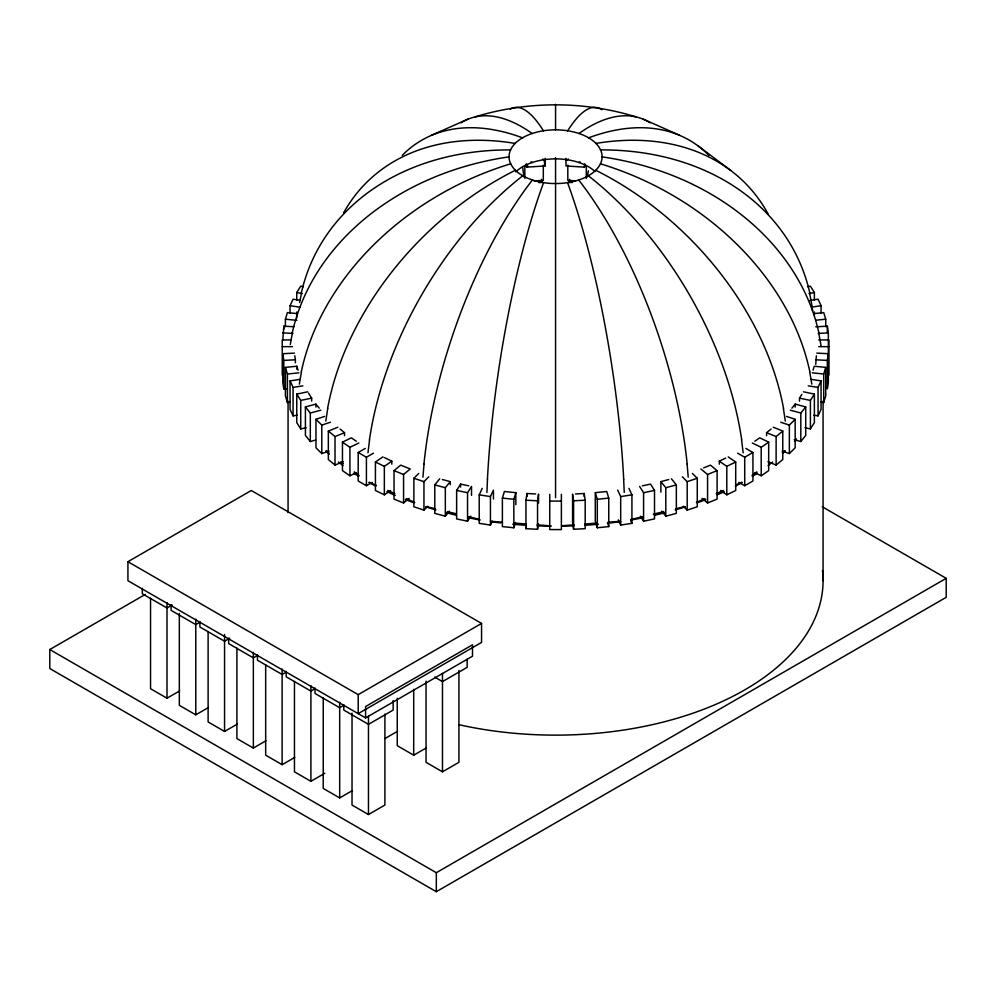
<?xml version="1.0" encoding="UTF-8"?>
<svg xmlns="http://www.w3.org/2000/svg" width="996" height="996" viewBox="0 0 996 996"><rect width="100%" height="100%" fill="white"/><g stroke="black" fill="none" stroke-linecap="round" stroke-linejoin="round"><path stroke-width="1.49" d="M288.068 512.604L288.068 401.189M486.907 492.46L487.48 479.188M422.927 477.159L424.035 464.012M367.985 452.819L369.553 439.871M325.817 421.096L327.746 408.422M299.323 384.157L301.464 371.794M282.789 340.383L283.798 326.202L293.945 326.713M290.272 344.516L292.5 332.477M538.35 523.921L537.541 529.274L525.95 528.689L525.95 500.204L526.971 493.506L535.661 493.954M525.95 528.689L526.361 526.013M537.541 529.274L537.541 500.789L538.55 494.091L538.55 503.092M815.749 364.312L816.359 355.796M815.749 326.788L827.327 326.202L828.348 332.888L828.348 382.19L827.327 388.888L827.327 360.39L828.348 353.705L816.757 353.119M299.672 302.498L301.464 293.173M569.675 179.342L569.077 182.393L572.165 182.592M565.989 158.352L565.989 165.946L584.478 167.154L585.075 164.103M587.192 176.977L588.387 170.876M285.404 326.7L285.404 319.206L287.421 312.595L297.443 313.616M515.455 522.477L513.836 527.768L502.382 526.598L502.382 498.112L504.399 491.501L515.853 492.671L515.853 504.661M513.836 527.768L513.836 499.282L515.853 492.671M813.072 370.188L814.28 366.229L825.734 367.387L825.734 395.885L823.717 402.496L820.853 402.197M823.717 402.496L823.717 374.01L825.734 367.387M290.06 313.192L290.06 305.697L293.073 299.211L300.095 300.306M492.248 521.182L490.443 525.079L479.213 523.336L479.213 494.85L482.226 488.364M490.443 525.079L490.443 496.581L493.456 490.094M813.844 415.22L818.065 415.867L818.065 387.382L821.065 380.895L811.242 379.376M818.065 415.867L821.065 409.381L821.065 380.895M296.746 299.983L296.746 292.488L300.73 286.176L303.456 286.748M470.735 516.165L467.547 521.207L456.629 518.916L456.629 490.43L460.6 484.118L468.805 485.836M467.547 521.207L467.547 492.721L471.531 486.409L471.531 495.41M799.477 401.127L799.477 398.126L801.867 394.341M804.942 427.757L810.408 428.915L810.408 400.417L814.379 394.117L803.461 391.814M810.408 428.915L814.379 422.603L814.379 394.117M449.433 511.147L445.337 516.214L434.791 513.376L434.791 484.89L439.709 478.802M445.337 516.214L445.337 487.729L450.242 481.641L442.336 479.512M791.907 408.161L795.194 404.102L805.727 406.941L805.727 435.426L800.809 441.514L794.223 439.746M800.809 441.514L800.809 413.029L805.727 406.941M427.819 506.242L423.947 510.114L413.875 506.765L413.875 478.279L418.718 473.424M423.947 510.114L423.947 481.628L428.79 476.785M782.159 451.188L789.355 453.591L789.355 425.105L795.169 419.291L786.541 416.415M789.355 453.591L795.169 447.777L795.169 419.291M394.043 470.635L400.703 465.132L410.24 468.979L403.567 474.482L403.567 502.968L394.043 499.12L394.043 470.635L403.567 474.482M403.567 502.968L409.119 498.386M766.584 435.7L766.584 432.7L771.041 429.039M767.953 461.746L776.121 465.045L776.121 436.559L782.781 431.056L773.257 427.209M776.121 465.045L782.781 459.542L782.781 431.056M752.005 475.503L756.86 471.855M782.37 452.657L784.798 450.827M390.569 490.53L384.344 494.825L375.43 490.505L375.43 462.02L382.912 456.878M384.344 494.825L384.344 466.34L391.814 461.185L384.182 457.488M754.781 441.265L759.761 437.842L768.675 442.149L768.675 470.647L761.193 475.789L754.831 472.702M761.193 475.789L761.193 447.304L768.675 442.149M127.924 561.707L251.278 490.493L481.554 623.434L481.554 642.42L358.199 713.646L358.199 694.648L127.924 561.707L127.924 580.705L365.594 717.917L472.502 656.19L472.502 644.798L365.594 706.525L365.594 717.917M372.292 482.35L366.416 485.737L358.199 480.993L358.199 452.495L365.246 448.437M358.199 452.495L366.416 457.251L373.463 453.18M822.298 506.79L946.2 578.327L946.2 597.314L436.323 891.694L49.8 668.54L49.8 649.541L145.316 594.4M172.184 605.008L166.992 607.996L142.316 593.753L142.316 588.325M199.673 622.375L195.776 624.617L171.1 610.374L171.1 604.946M229.752 638.237L224.561 641.237L199.885 626.994L199.885 621.566M150.545 598.347L150.545 688.722L166.992 698.208L179.641 690.913M257.242 655.605L253.345 657.858L228.669 643.615L228.669 638.187M179.33 613.436L179.33 705.33L195.776 714.829L208.425 707.521M286.014 672.225L282.129 674.466L257.454 660.223L257.454 654.808M208.114 631.589L208.114 721.951L224.561 731.45L237.21 724.142M314.798 688.846L310.901 691.087L286.238 676.844L286.238 671.416M737.663 453.18L744.722 457.251L752.939 452.495L752.939 480.993L744.722 485.737L738.845 482.35M236.899 648.209L236.899 738.571L253.345 748.071L265.994 740.763M358.199 694.648L481.554 623.434M343.583 705.454L339.686 707.708L315.022 693.465L315.022 688.037M265.671 664.818L265.671 755.192L282.129 764.691L294.779 757.383M294.455 681.438L294.455 771.813L310.901 781.3L324.82 773.27M384.917 738.571L397.578 731.263M323.239 698.059L323.239 788.421L339.686 797.921L352.347 790.612M397.255 698.208L397.255 745.693L413.701 755.192L426.363 747.884M352.024 713.148L352.024 805.042L368.47 814.541L384.917 805.042L384.917 714.07M426.039 681.14L426.039 762.313L442.485 771.813L458.932 762.313L458.932 670.408M49.8 649.541L436.323 872.708L946.2 578.327M356.294 472.702L349.932 475.789L342.462 470.647L342.462 442.149L351.364 437.842L356.356 441.265M342.462 442.149L349.932 447.304L358.846 442.983M719.324 464.186L719.324 461.185L725.686 458.11M719.324 461.185L726.794 466.34L735.708 462.02L735.708 490.505L726.794 494.825L720.569 490.53M431.629 135.219L467.933 119.147M696.416 502.382L704.944 498.61M716.311 493.58L723.407 490.43M736.193 484.766L741.871 482.251M343.184 461.746L335.017 465.045L328.344 459.542L328.344 431.056L337.881 427.209M328.344 431.056L335.017 436.559L344.541 432.7L344.541 435.7M703.624 467.883L710.422 465.132L717.095 470.635L717.095 499.12L707.571 502.968L702.006 498.386M700.898 468.979L707.571 474.482L717.095 470.635M328.979 451.188L321.783 453.591L315.969 447.777L315.969 419.291L324.596 416.415M315.969 419.291L321.783 425.105L330.411 422.229M682.335 476.785L687.19 481.628L697.262 478.279L697.262 506.765L687.19 510.114L683.306 506.242M315.595 440.095L310.316 441.514L305.411 435.426L305.411 406.941L315.944 404.102L319.218 408.161M305.411 406.941L310.316 413.029L320.861 410.19M660.883 492.136L660.883 481.641L668.789 479.512M660.883 481.641L665.801 487.729L676.346 484.89L676.346 513.376L665.801 516.214L661.705 511.147M475.316 116.806C527.382 100.857 583.756 100.857 635.822 116.806M630.804 519.526L642.806 516.65M653.301 514.148L663.809 511.633M675.811 508.757L684.812 506.615M306.195 427.757L300.73 428.915L296.746 422.603L296.746 394.117L307.677 391.814M807.669 286.748L810.408 286.176L814.379 292.488L814.379 299.983M296.746 394.117L300.73 400.417L311.661 398.126L311.661 401.127M808.926 293.633L814.379 292.488M642.333 485.836L650.537 484.118L654.509 490.43L654.509 518.916L643.578 521.207L640.403 516.165M639.606 486.409L643.578 492.721L654.509 490.43M297.281 415.22L293.073 415.867L290.06 409.381L290.06 380.895L299.896 379.376M809.636 300.518L818.065 299.211L821.065 305.697L821.065 313.192M290.06 380.895L293.073 387.382L302.909 385.863M812.649 307.005L821.065 305.697M617.682 490.094L620.682 496.581L631.925 494.85L631.925 523.336L620.682 525.079L618.279 519.887M290.284 402.197L287.421 402.496L285.404 395.885L285.404 367.387L296.845 366.229L298.065 370.188M813.695 313.616L823.717 312.595L825.734 319.206L825.734 326.7M285.404 367.387L287.421 374.01L298.875 372.84M815.712 320.226L825.734 319.206M595.284 492.671L606.738 491.501L608.755 498.112L608.755 526.598L597.301 527.768L595.284 521.157L595.284 492.671L597.301 499.282L597.301 527.768M597.301 499.282L608.755 498.112M561.719 525.751L574.032 524.817M584.801 523.996L597.102 523.062M607.871 522.253L620.184 521.306M527.917 166.158L524.83 166.357L524.83 178.508M526.062 164.103L526.66 167.154L545.148 165.946L545.148 158.352M534.08 180.948L543.318 180.351L543.318 165.149M538.973 182.592L542.048 182.393L541.463 179.342M286.699 388.739L283.798 388.888L282.789 382.19L282.789 353.705L294.38 353.119M282.789 353.705L283.798 360.39L295.389 359.805L295.389 362.805M818.202 333.399L828.348 332.888M575.476 493.954L584.166 493.506L585.175 500.204L585.175 528.689L573.596 529.274L572.576 522.589L572.576 494.091L573.596 500.789L573.596 529.274M573.596 500.789L585.175 500.204M290.981 339.935L282.254 339.935L282.254 375.143M818.7 339.935L828.884 339.935L828.884 375.143M282.254 346.658L292.426 346.658M818.7 346.658L828.884 346.658M549.755 501.088L561.383 501.088M282.789 332.888L292.924 333.399M815.749 359.805L827.327 360.39M525.95 500.204L537.541 500.789M575.514 180.849L567.807 180.351L567.807 165.149M490.953 521.306L501.723 522.128M514.023 523.062L526.336 523.996M537.105 524.817L550.95 525.876M285.404 319.206L296.845 320.363M812.263 372.84L823.717 374.01M502.382 498.112L513.836 499.282M290.06 305.697L299.896 307.216M808.229 385.863L818.065 387.382M479.213 494.85L490.443 496.581M296.746 292.488L302.211 293.633M799.477 398.126L810.408 400.417M456.629 490.43L467.547 492.721M426.325 506.615L435.327 508.757M447.329 511.633L456.33 513.787M468.332 516.65L478.827 519.165M790.276 410.19L800.809 413.029M434.791 484.89L445.337 487.729M780.727 422.229L789.355 425.105M413.875 478.279L423.947 481.628M766.584 432.7L776.121 436.559M643.204 119.147L679.509 135.219M369.255 482.251L376.364 485.401M387.73 490.43L394.827 493.58M406.194 498.61L414.722 502.382M752.291 442.983L761.193 447.304M375.43 462.02L384.344 466.34M745.892 448.437L752.939 452.495M434.692 677.093L442.485 681.6L467.161 667.345L467.161 659.215M728.225 456.878L735.708 462.02M698.457 146.163L730.578 170.328M326.339 450.827L328.767 452.657M340.918 461.795L343.346 463.626M354.277 471.855L359.133 475.503M340.097 429.039L344.541 432.7M692.407 473.424L697.262 478.279M671.428 478.802L676.346 484.89M308.474 393.071L311.661 398.126M628.912 488.364L631.925 494.85M630.717 520.746L631.925 523.336M607.946 523.958L608.755 526.598M818.637 332.477L821.04 345.737M809.673 293.173L811.989 306.058M544.252 161.377L545.148 165.946M523.933 176.977L522.751 167.838M809.673 371.794L811.815 384.157M783.391 408.422L785.309 421.096M294.779 355.796L295.389 359.805M741.584 439.871L743.153 452.819M812.325 308.449L812.624 310.852M687.103 464.012L688.211 477.159M623.658 479.188L624.231 492.46M827.327 326.202L827.327 332.203M823.07 401.189L823.07 580.705M814.379 311.972L814.379 314.973M795.194 404.102L795.194 407.103M744.722 457.251L744.722 485.737M726.794 466.34L726.794 494.825M707.571 474.482L707.571 502.968M687.19 481.628L687.19 510.114M665.801 487.729L665.801 516.214M643.578 492.721L643.578 521.207M620.682 496.581L620.682 525.079M586.308 166.357L586.308 178.508M584.478 164.116L584.478 167.154M584.166 493.506L584.166 496.506M561.383 494.377L561.383 529.586L549.755 529.586L549.755 494.377M555.569 104.306L555.569 129.804A45.791 19.472 -1.5 0 0 543.53 130.713A45.791 19.908 -4.3 0 0 532.312 133.402A45.791 20.779 -6.9 0 0 522.676 137.672A45.791 21.999 -9.2 0 0 515.281 143.225A45.791 23.493 -11 0 0 510.637 149.711A45.791 25.161 -12.1 0 0 509.043 156.658A45.791 26.892 -12.5 0 0 510.637 163.605A45.791 28.56 -12.1 0 0 515.281 170.092A45.791 30.054 -10.7 0 0 522.676 175.657A45.791 31.274 -8.5 0 0 532.312 179.915A45.791 32.133 -5.5 0 0 543.53 182.604A45.791 32.582 -1.9 0 0 555.569 183.513A45.791 32.582 1.9 0 0 567.608 182.604A45.791 32.133 5.5 0 0 578.825 179.915A45.791 31.274 8.5 0 0 588.462 175.657A45.791 30.054 10.7 0 0 595.857 170.092A45.791 28.56 12.1 0 0 600.501 163.605A45.791 26.892 12.5 0 0 602.094 156.658A45.791 25.161 12.1 0 0 600.501 149.711A45.791 23.493 11 0 0 595.857 143.225A45.791 21.999 9.2 0 0 588.462 137.672A45.791 20.779 6.9 0 0 578.825 133.402A45.791 19.908 4.3 0 0 567.608 130.713A45.791 19.472 1.5 0 0 555.569 129.804M555.569 157.692L555.569 182.455M555.569 183.513L555.569 497.676M526.971 493.506L526.971 496.506M526.66 164.116L526.66 167.154M493.456 491.601L493.456 499.096M460.6 484.118L460.6 487.119M450.242 481.641L450.242 484.641M442.485 673.458L442.485 771.813M436.323 872.708L436.323 891.694M413.701 689.332L413.701 755.192M393.146 700.586L393.146 710.086L368.47 724.329L343.807 710.086L343.807 704.658M391.814 461.185L391.814 464.186M368.47 716.186L368.47 814.541M366.416 457.251L366.416 485.737M349.932 447.304L349.932 475.789M339.686 702.28L339.686 797.921M335.017 436.559L335.017 465.045M321.783 425.105L321.783 453.591M315.944 404.102L315.944 407.103M310.901 685.659L310.901 781.3M310.316 413.029L310.316 441.514M300.73 400.417L300.73 428.915M296.746 311.972L296.746 317.973M296.845 366.229L296.845 369.23M293.073 387.382L293.073 415.867M287.421 374.01L287.421 402.496M283.798 326.202L283.798 329.203M283.798 360.39L283.798 388.888M282.129 669.051L282.129 764.691M253.345 652.43L253.345 748.071M224.561 634.452L224.561 731.45M195.776 619.188L195.776 714.829M166.992 602.58L166.992 698.208M796.514 438.875A267.501 154.442 0 0 1 794.571 441.141M785.197 451.001A267.501 154.442 0 0 1 782.981 453.105M772.672 462.007A267.501 154.442 0 0 1 768.115 465.555M757.346 473.175A267.501 154.442 0 0 1 752.403 476.362M742.082 482.487A267.501 154.442 0 0 1 735.334 486.148M724.217 491.663A267.501 154.442 0 0 1 717.22 494.838M705.728 499.594A267.501 154.442 0 0 1 697.138 502.818M685.373 506.827A267.501 154.442 0 0 1 675.201 509.915M664.818 512.753A267.501 154.442 0 0 1 654.534 515.268M642.694 517.808A267.501 154.442 0 0 1 630.929 519.974M620.695 521.58A267.501 154.442 0 0 1 607.386 523.298M598.347 524.232A267.501 154.442 0 0 1 584.714 525.303M574.007 525.851A267.501 154.442 0 0 1 561.707 526.187M550.962 526.199A267.501 154.442 0 0 1 537.13 525.851M526.423 525.303A267.501 154.442 0 0 1 512.778 524.232M500.751 522.95A267.501 154.442 0 0 1 490.43 521.58M480.209 519.974A267.501 154.442 0 0 1 468.444 517.808M456.604 515.268A267.501 154.442 0 0 1 446.32 512.753M435.924 509.915A267.501 154.442 0 0 1 425.765 506.827M413.987 502.818A267.501 154.442 0 0 1 405.397 499.594M395.337 495.448A267.501 154.442 0 0 1 386.921 491.663M375.803 486.148A267.501 154.442 0 0 1 369.055 482.487M358.734 476.362A267.501 154.442 0 0 1 353.792 473.175M343.022 465.555A267.501 154.442 0 0 1 338.466 462.007M329.29 454.151A267.501 154.442 0 0 1 325.929 451.001M588.424 175.844A267.414 154.392 60 0 1 741.709 439.921M595.82 170.291A267.414 189.091 45 0 1 783.541 408.447M600.464 163.817A267.414 210.903 24.9 0 1 809.835 371.794M602.045 156.87A267.414 218.336 0 0 1 818.799 332.452M600.464 149.923A267.414 210.903 -24.9 0 1 809.835 293.123M595.82 143.449A267.414 189.091 -45 0 1 767.991 213.729M588.424 137.896A267.414 154.392 -60 0 1 708.891 155.364M578.801 133.626A267.414 109.174 -71.6 0 1 650.127 122.807M567.596 130.949A267.414 56.511 -81.2 0 1 601.845 109.684M510.213 109.112A267.414 56.511 81.2 0 1 543.542 130.949M461.011 122.807A267.414 109.174 71.6 0 1 532.325 133.626M402.235 155.364A267.414 154.392 60 0 1 522.701 137.896M343.695 212.721A267.414 189.091 45 0 1 515.318 143.449M301.302 293.123A267.414 210.903 24.9 0 1 510.674 149.923M292.326 332.452A267.414 218.336 0 0 1 509.093 156.87M301.302 371.794A267.414 210.903 -24.9 0 1 510.674 163.817M327.597 408.447A267.414 189.091 -45 0 1 515.318 170.291M369.429 439.921A267.414 154.392 -60 0 1 522.701 175.844M423.947 464.074A267.414 109.174 -71.6 0 1 532.325 180.102M487.442 479.25A267.414 56.511 -81.2 0 1 543.542 182.791M567.596 182.791A267.414 56.511 81.2 0 1 623.695 479.25M578.801 180.102A267.414 109.174 71.6 0 1 687.19 464.074M595.073 171.524A45.579 21.19 10.4 0 0 588.462 166.693A45.579 19.808 7.8 0 0 578.825 162.423A45.579 18.824 4.9 0 0 567.608 159.734A45.579 18.314 1.6 0 0 555.569 158.825A45.579 18.314 -1.6 0 0 543.53 159.734A45.579 18.824 -4.9 0 0 532.312 162.423A45.579 19.808 -7.8 0 0 522.676 166.693A45.579 21.19 -10.4 0 0 515.667 171.885M578.813 162.585A232.217 94.807 -71.6 0 1 580.058 161.763M567.596 159.908A232.217 49.078 -81.2 0 1 568.243 158.937M542.895 158.937A232.217 49.078 81.2 0 1 543.542 159.908M531.08 161.763A232.217 94.807 71.6 0 1 532.325 162.585M822.484 570.534A267.501 154.442 0 0 1 458.596 724.627"/></g></svg>
